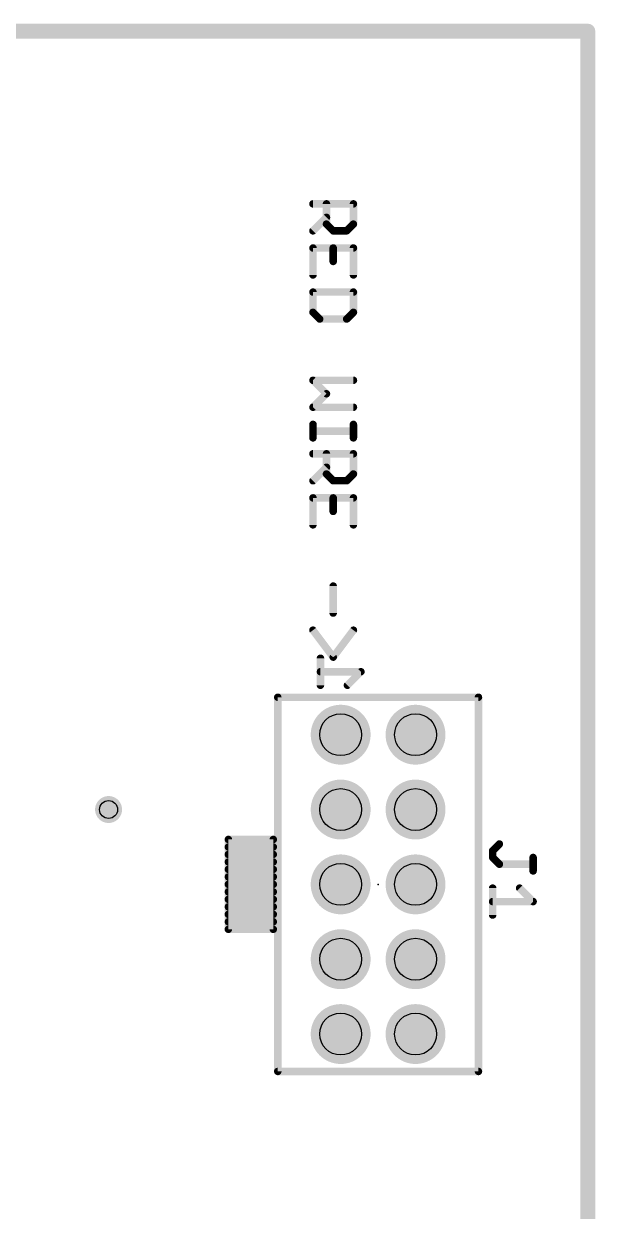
# Model space of a CAD drawing. Extents: x -0.1 to 39.8, y -0.1 to 33.9.
# Drawn here: x 30.06 to 39.75, y 13.76 to 33.91 of the extents above; entities that cross this region are included whole.
import ezdxf

# ---------------------------------------------------------------- set-up
doc = ezdxf.new("R2010")
doc.units = 0
for name, color, linetype in [('17', 82, 'CONTINUOUS'), ('18', 82, 'CONTINUOUS'), ('20', 7, 'CONTINUOUS'), ('21', 253, 'CONTINUOUS'), ('22', 253, 'CONTINUOUS'), ('24', 7, 'CONTINUOUS'), ('44', 253, 'CONTINUOUS')]:
    doc.layers.add(name, color=color, linetype=linetype)

# ---------------------------------------------------------------- blocks, each defined once
blk = doc.blocks.new('ROUNDP')
at = {"const_width": 0.5}
blk.add_lwpolyline([(0, -0.25, 1), (0, 0.25, 1), (0, -0.25)], format="xyb", dxfattribs=at)
blk = doc.blocks.new('ROUNDV')
at = {"const_width": 0.5}
blk.add_lwpolyline([(0, -0.25, 1), (0, 0.25, 1), (0, -0.25)], format="xyb", dxfattribs=at)

msp = doc.modelspace()

# ---------------------------------------------------------------- linework, layer by layer
at = {"layer": '20', "const_width": 0.254}
for points in [[(0, 33.782), (39.624, 33.782)], [(39.624, 33.782), (39.624, 0)]]:
    msp.add_lwpolyline(points, dxfattribs=at)
at = {"layer": '20', "const_width": 0.127}
for points in [[(39.6875, 33.782, 1), (39.5605, 33.782)], [(39.624, 33.7185, 1), (39.624, 33.8455)]]:
    msp.add_lwpolyline(points, format="xyb", dxfattribs=at)
at = {"layer": '21', "const_width": 0.127}
for points in [[(34.9631, 30.8521), (35.6495, 30.8521)], [(35.1919, 30.5089), (35.1919, 30.8521)], [(35.6495, 30.8521), (35.6495, 30.5089)], [(35.1919, 30.6233), (34.9631, 30.3945)], [(35.3063, 30.3945), (35.1919, 30.5089)], [(35.5351, 30.3945), (35.3063, 30.3945)], [(35.6495, 30.5089), (35.5351, 30.3945)], [(35.6495, 30.1036), (34.9631, 30.1036)], [(34.9631, 30.1036), (34.9631, 29.646)], [(35.3063, 30.1036), (35.3063, 29.8748)], [(35.6495, 29.646), (35.6495, 30.1036)], [(35.6495, 29.3552), (34.9631, 29.3552)], [(34.9631, 29.3552), (34.9631, 29.012)], [(35.6495, 29.012), (35.6495, 29.3552)], [(34.9631, 29.012), (35.0775, 28.8976)], [(35.5351, 28.8976), (35.6495, 29.012)], [(35.0775, 28.8976), (35.5351, 28.8976)], [(35.6495, 27.8584), (34.9631, 27.8584)], [(34.9631, 27.8584), (35.1919, 27.6296)], [(35.1919, 27.6296), (34.9631, 27.4008)], [(34.9631, 27.4008), (35.6495, 27.4008)], [(34.9631, 27.11), (34.9631, 26.8812)], [(34.9631, 26.9956), (35.6495, 26.9956)], [(35.6495, 27.11), (35.6495, 26.8812)], [(34.9631, 26.611), (35.6495, 26.611)], [(35.1919, 26.2678), (35.1919, 26.611)], [(35.6495, 26.611), (35.6495, 26.2678)], [(35.1919, 26.3822), (34.9631, 26.1534)], [(35.3063, 26.1534), (35.1919, 26.2678)], [(35.5351, 26.1534), (35.3063, 26.1534)], [(35.6495, 26.2678), (35.5351, 26.1534)], [(35.6495, 25.8626), (34.9631, 25.8626)], [(34.9631, 25.8626), (34.9631, 25.405)], [(35.3063, 25.8626), (35.3063, 25.6338)], [(35.6495, 25.405), (35.6495, 25.8626)], [(35.3063, 24.3658), (35.3063, 23.9082)], [(35.3063, 23.1598), (34.9631, 23.6174)], [(35.6495, 23.6174), (35.3063, 23.1598)], [(34.3662, 22.479), (34.3662, 16.129)], [(37.7698, 22.479), (34.3662, 22.479)], [(37.7698, 16.129), (37.7698, 22.479)], [(34.29, 20.066), (33.528, 20.066)], [(33.528, 20.066), (33.528, 18.542)], [(33.528, 19.939), (34.29, 19.939)], [(34.29, 18.542), (34.29, 20.066)], [(38.1255, 19.9889), (38.0111, 19.8745)], [(33.528, 19.812), (34.29, 19.812)], [(38.0111, 19.8745), (38.0111, 19.7601)], [(38.0111, 19.7601), (38.1255, 19.6457)], [(38.6975, 19.7601), (38.6975, 19.5313)], [(33.528, 19.685), (34.29, 19.685)], [(33.528, 19.558), (34.29, 19.558)], [(38.1255, 19.6457), (38.6975, 19.6457)], [(33.528, 19.431), (34.29, 19.431)], [(33.528, 19.304), (34.29, 19.304)], [(33.528, 19.177), (34.29, 19.177)], [(38.0111, 19.2405), (38.0111, 18.7829)], [(38.4687, 19.2405), (38.6975, 19.0117)], [(33.528, 19.05), (34.29, 19.05)], [(33.528, 18.923), (34.29, 18.923)], [(38.6975, 19.0117), (38.0111, 19.0117)], [(33.528, 18.796), (34.29, 18.796)], [(33.528, 18.669), (34.29, 18.669)], [(33.528, 18.542), (34.29, 18.542)], [(33.528, 18.542), (34.29, 18.542)], [(34.3662, 16.129), (37.7698, 16.129)]]:
    msp.add_lwpolyline(points, dxfattribs=at)
at = {"layer": '21', "const_width": 0.0635}
for points in [[(34.9631, 30.8838, 1), (34.9631, 30.8203)], [(35.2236, 30.8521, 1), (35.1601, 30.8521)], [(35.6812, 30.8521, 1), (35.6177, 30.8521)], [(35.6495, 30.8203, 1), (35.6495, 30.8838)], [(35.2143, 30.6008, 1), (35.1694, 30.6457)], [(34.9406, 30.4169, 1), (34.9856, 30.372)], [(35.1601, 30.5089, 1), (35.2236, 30.5089)], [(35.2143, 30.5313, 1), (35.1694, 30.4864)], [(35.3063, 30.4262, 1), (35.3063, 30.3627)], [(35.2838, 30.372, 1), (35.3287, 30.4169)], [(35.5126, 30.4169, 1), (35.5575, 30.372)], [(35.5351, 30.3627, 1), (35.5351, 30.4262)], [(35.6177, 30.5089, 1), (35.6812, 30.5089)], [(35.6719, 30.4864, 1), (35.627, 30.5313)], [(34.9631, 30.1354, 1), (34.9631, 30.0719)], [(34.9949, 30.1036, 1), (34.9314, 30.1036)], [(35.338, 30.1036, 1), (35.2745, 30.1036)], [(35.6812, 30.1036, 1), (35.6177, 30.1036)], [(35.6495, 30.0719, 1), (35.6495, 30.1354)], [(35.2745, 29.8748, 1), (35.338, 29.8748)], [(34.9314, 29.646, 1), (34.9949, 29.646)], [(35.6177, 29.646, 1), (35.6812, 29.646)], [(34.9631, 29.387, 1), (34.9631, 29.3235)], [(34.9949, 29.3552, 1), (34.9314, 29.3552)], [(35.6812, 29.3552, 1), (35.6177, 29.3552)], [(35.6495, 29.3235, 1), (35.6495, 29.387)], [(34.9856, 29.0345, 1), (34.9406, 28.9896)], [(34.9314, 29.012, 1), (34.9949, 29.012)], [(35.6177, 29.012, 1), (35.6812, 29.012)], [(35.6719, 28.9896, 1), (35.627, 29.0345)], [(35.0775, 28.9294, 1), (35.0775, 28.8659)], [(35.055, 28.8752, 1), (35.0999, 28.9201)], [(35.5126, 28.9201, 1), (35.5575, 28.8752)], [(35.5351, 28.8659, 1), (35.5351, 28.9294)], [(34.9631, 27.8901, 1), (34.9631, 27.8266)], [(34.9856, 27.8808, 1), (34.9406, 27.8359)], [(35.6495, 27.8266, 1), (35.6495, 27.8901)], [(35.2143, 27.6071, 1), (35.1694, 27.652)], [(35.1694, 27.6071, 1), (35.2143, 27.652)], [(34.9631, 27.4325, 1), (34.9631, 27.369)], [(34.9406, 27.4232, 1), (34.9856, 27.3783)], [(35.6495, 27.369, 1), (35.6495, 27.4325)], [(34.9949, 27.11, 1), (34.9314, 27.11)], [(34.9631, 27.0273, 1), (34.9631, 26.9638)], [(35.6812, 27.11, 1), (35.6177, 27.11)], [(35.6495, 26.9638, 1), (35.6495, 27.0273)], [(34.9314, 26.8812, 1), (34.9949, 26.8812)], [(35.6177, 26.8812, 1), (35.6812, 26.8812)], [(34.9631, 26.6428, 1), (34.9631, 26.5793)], [(35.2236, 26.611, 1), (35.1601, 26.611)], [(35.6812, 26.611, 1), (35.6177, 26.611)], [(35.6495, 26.5793, 1), (35.6495, 26.6428)], [(35.2143, 26.3598, 1), (35.1694, 26.4047)], [(34.9406, 26.1759, 1), (34.9856, 26.131)], [(35.1601, 26.2678, 1), (35.2236, 26.2678)], [(35.2143, 26.2903, 1), (35.1694, 26.2454)], [(35.3063, 26.1852, 1), (35.3063, 26.1217)], [(35.2838, 26.131, 1), (35.3287, 26.1759)], [(35.5126, 26.1759, 1), (35.5575, 26.131)], [(35.5351, 26.1217, 1), (35.5351, 26.1852)], [(35.6177, 26.2678, 1), (35.6812, 26.2678)], [(35.6719, 26.2454, 1), (35.627, 26.2903)], [(34.9631, 25.8944, 1), (34.9631, 25.8309)], [(34.9949, 25.8626, 1), (34.9314, 25.8626)], [(35.338, 25.8626, 1), (35.2745, 25.8626)], [(35.6812, 25.8626, 1), (35.6177, 25.8626)], [(35.6495, 25.8309, 1), (35.6495, 25.8944)], [(35.2745, 25.6338, 1), (35.338, 25.6338)], [(34.9314, 25.405, 1), (34.9949, 25.405)], [(35.6177, 25.405, 1), (35.6812, 25.405)], [(35.338, 24.3658, 1), (35.2745, 24.3658)], [(35.2745, 23.9082, 1), (35.338, 23.9082)], [(34.9885, 23.6364, 1), (34.9377, 23.5983)], [(35.6749, 23.5983, 1), (35.6241, 23.6364)], [(35.2809, 23.1788, 1), (35.3317, 23.1407)], [(35.2809, 23.1407, 1), (35.3317, 23.1788)], [(34.398, 22.479, 1), (34.3344, 22.479)], [(34.3662, 22.5108, 1), (34.3662, 22.4473)], [(37.8016, 22.479, 1), (37.7381, 22.479)], [(37.7698, 22.4473, 1), (37.7698, 22.5108)], [(33.5598, 20.066, 1), (33.4962, 20.066)], [(33.528, 20.0978, 1), (33.528, 20.0343)], [(33.528, 19.9707, 1), (33.528, 19.9073)], [(34.3218, 20.066, 1), (34.2582, 20.066)], [(34.29, 20.0343, 1), (34.29, 20.0978)], [(34.29, 19.9073, 1), (34.29, 19.9707)], [(38.1479, 19.9665, 1), (38.103, 20.0114)], [(33.528, 19.8438, 1), (33.528, 19.7803)], [(34.29, 19.7803, 1), (34.29, 19.8438)], [(38.0429, 19.8745, 1), (37.9793, 19.8745)], [(37.9793, 19.7601, 1), (38.0429, 19.7601)], [(37.9886, 19.897, 1), (38.0336, 19.8521)], [(38.0336, 19.7826, 1), (37.9886, 19.7377)], [(38.7292, 19.7601, 1), (38.6657, 19.7601)], [(33.528, 19.7168, 1), (33.528, 19.6533)], [(33.528, 19.5897, 1), (33.528, 19.5263)], [(34.29, 19.6533, 1), (34.29, 19.7168)], [(34.29, 19.5263, 1), (34.29, 19.5897)], [(38.1255, 19.6775, 1), (38.1255, 19.614)], [(38.103, 19.6233, 1), (38.1479, 19.6682)], [(38.6657, 19.5313, 1), (38.7292, 19.5313)], [(38.6975, 19.614, 1), (38.6975, 19.6775)], [(33.528, 19.4627, 1), (33.528, 19.3993)], [(33.528, 19.3358, 1), (33.528, 19.2723)], [(34.29, 19.3993, 1), (34.29, 19.4627)], [(34.29, 19.2723, 1), (34.29, 19.3358)], [(33.528, 19.2087, 1), (33.528, 19.1453)], [(34.29, 19.1453, 1), (34.29, 19.2087)], [(38.0429, 19.2405, 1), (37.9793, 19.2405)], [(38.4911, 19.263, 1), (38.4462, 19.218)], [(33.528, 19.0817, 1), (33.528, 19.0183)], [(33.528, 18.9548, 1), (33.528, 18.8913)], [(34.29, 19.0183, 1), (34.29, 19.0817)], [(34.29, 18.8913, 1), (34.29, 18.9548)], [(38.0111, 19.0435, 1), (38.0111, 18.98)], [(38.675, 18.9893, 1), (38.7199, 19.0342)], [(38.6975, 18.98, 1), (38.6975, 19.0435)], [(33.528, 18.8277, 1), (33.528, 18.7643)], [(34.29, 18.7643, 1), (34.29, 18.8277)], [(37.9793, 18.7829, 1), (38.0429, 18.7829)], [(33.4962, 18.542, 1), (33.5598, 18.542)], [(33.528, 18.7007, 1), (33.528, 18.6373)], [(33.528, 18.5738, 1), (33.528, 18.5103)], [(33.528, 18.5738, 1), (33.528, 18.5103)], [(34.2582, 18.542, 1), (34.3218, 18.542)], [(34.29, 18.6373, 1), (34.29, 18.7007)], [(34.29, 18.5103, 1), (34.29, 18.5738)], [(34.29, 18.5103, 1), (34.29, 18.5738)], [(34.3344, 16.129, 1), (34.398, 16.129)], [(34.3662, 16.1608, 1), (34.3662, 16.0973)], [(37.7381, 16.129, 1), (37.8016, 16.129)], [(37.7698, 16.0973, 1), (37.7698, 16.1608)]]:
    msp.add_lwpolyline(points, format="xyb", dxfattribs=at)
at = {"layer": '22', "const_width": 0.127}
for points in [[(35.0901, 22.6831), (35.0901, 23.1407)], [(35.7765, 22.9119), (35.0901, 22.9119)], [(35.5477, 22.6831), (35.7765, 22.9119)], [(37.7698, 22.479), (34.3662, 22.479)], [(34.3662, 22.479), (34.3662, 16.129)], [(37.7698, 16.129), (37.7698, 22.479)], [(34.3662, 16.129), (37.7698, 16.129)]]:
    msp.add_lwpolyline(points, dxfattribs=at)
at = {"layer": '22', "const_width": 0.0635}
for points in [[(35.1219, 23.1407, 1), (35.0583, 23.1407)], [(35.0901, 22.9436, 1), (35.0901, 22.8801)], [(35.7989, 22.8894, 1), (35.754, 22.9343)], [(35.7765, 22.8801, 1), (35.7765, 22.9436)], [(35.0583, 22.6831, 1), (35.1219, 22.6831)], [(35.5252, 22.7055, 1), (35.5701, 22.6606)], [(34.398, 22.479, 1), (34.3344, 22.479)], [(34.3662, 22.5108, 1), (34.3662, 22.4473)], [(37.8016, 22.479, 1), (37.7381, 22.479)], [(37.7698, 22.4473, 1), (37.7698, 22.5108)], [(34.3344, 16.129, 1), (34.398, 16.129)], [(34.3662, 16.1608, 1), (34.3662, 16.0973)], [(37.7381, 16.129, 1), (37.8016, 16.129)], [(37.7698, 16.0973, 1), (37.7698, 16.1608)]]:
    msp.add_lwpolyline(points, format="xyb", dxfattribs=at)
at = {"layer": '24'}
msp.add_point((36.068, 19.304), dxfattribs=at)
at = {"layer": '44'}
for centre, radius in [((35.433, 21.844), 0.3556), ((36.703, 21.844), 0.3556), ((35.433, 20.574), 0.3556), ((36.703, 20.574), 0.3556), ((31.496, 20.574), 0.1524), ((35.433, 19.304), 0.3556), ((36.703, 19.304), 0.3556), ((35.433, 18.034), 0.3556), ((36.703, 18.034), 0.3556), ((35.433, 16.764), 0.3556), ((36.703, 16.764), 0.3556)]:
    msp.add_circle(centre, radius, dxfattribs=at)

# ---------------------------------------------------------------- block references
at = {"layer": '17', "xscale": 1.016, "yscale": 1.016, "rotation": 270}
for p in [(35.433, 21.844), (35.433, 21.844), (36.703, 21.844), (36.703, 21.844), (35.433, 20.574), (35.433, 20.574), (36.703, 20.574), (36.703, 20.574), (35.433, 19.304), (35.433, 19.304), (36.703, 19.304), (36.703, 19.304), (35.433, 18.034), (35.433, 18.034), (36.703, 18.034), (36.703, 18.034), (35.433, 16.764), (35.433, 16.764), (36.703, 16.764), (36.703, 16.764)]:
    msp.add_blockref('ROUNDP', p, dxfattribs=at)
at = {"layer": '18', "xscale": 0.4572, "yscale": 0.4572}
msp.add_blockref('ROUNDV', (31.496, 20.574), dxfattribs=at)

doc.saveas('drawing.dxf')
